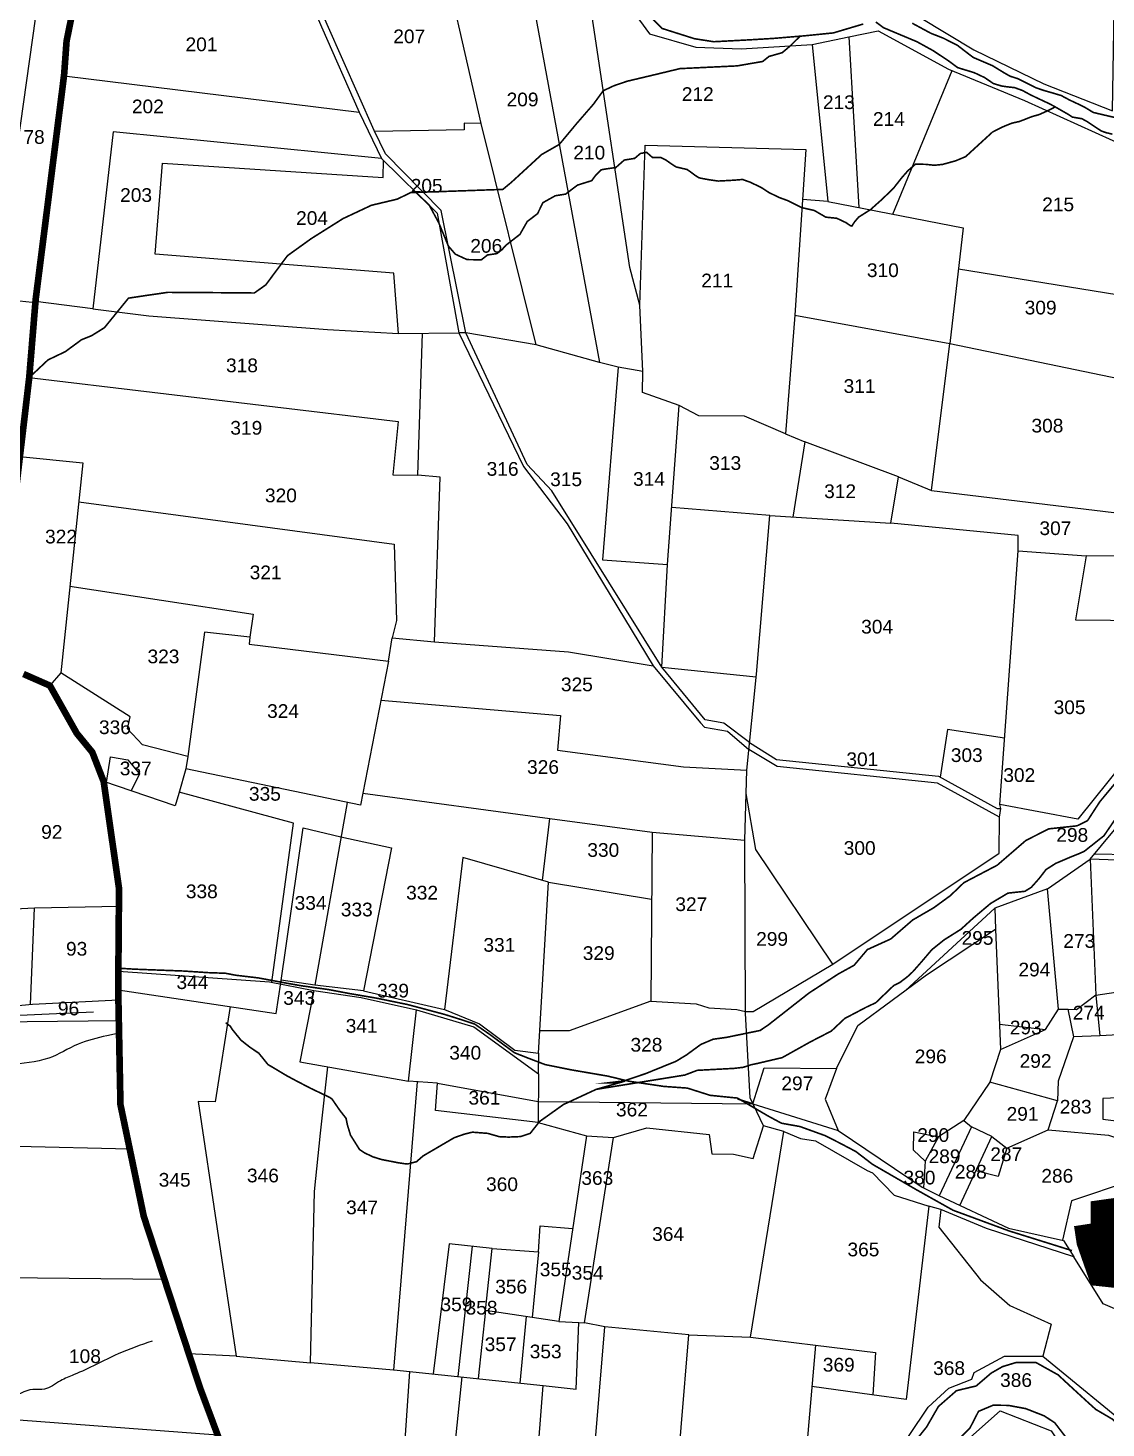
# Model space of a CAD drawing. Header units: inches. Extents: x 198958 to 218693, y 1596361 to 1611769.
# Drawn here: x 201216 to 202515, y 1607558 to 1609244 of the extents above; entities that cross this region are included whole.
import ezdxf

# ---------------------------------------------------------------- set-up
doc = ezdxf.new("R2010")
doc.units = ezdxf.units.IN
doc.header["$LTSCALE"] = 15
doc.header["$MEASUREMENT"] = 0
doc.linetypes.add('ACAD_ISO02W100', pattern=[15, 12, -3])
doc.linetypes.add('ACAD_ISO03W100', pattern=[30, 12, -18])
for name, color, linetype in [('PLOT NO', 7, 'Continuous'), ('PLOTS', 7, 'Continuous'), ('ROADS', 1, 'Continuous'), ('STREAMS', 4, 'Continuous'), ('TEXT', 1, 'Continuous'), ('text2', 7, 'Continuous'), ('VILLAGE BOUNDAY', 5, 'Continuous')]:
    doc.layers.add(name, color=color, linetype=linetype)
doc.styles.get("Standard").update_dxf_attribs({"font": 'arial.ttf'})

msp = doc.modelspace()

# ---------------------------------------------------------------- hatches: boundary and pattern name
at = {"layer": 'text2', "linetype": 'Continuous'}
h = msp.add_hatch(dxfattribs=at)
h.set_pattern_fill('ANSI31', color=40, scale=7.99151127, angle=1.61206398)
h.paths.add_polyline_path([(202477.1, 1607799.9), (202497.1, 1607803), (202497, 1607829.8), (202528.5, 1607834.2), (202528.7, 1607816.8), (202548.3, 1607816.6), (202548.3, 1607847.1), (202632.1, 1607847.4), (202632.3, 1607832.3), (202707.7, 1607831.1), (202708.8, 1607800.3), (202769.9, 1607797.5), (202762, 1607719.4), (202609.3, 1607718.3), (202497.2, 1607730.4), (202480.2, 1607779)])

# ---------------------------------------------------------------- linework, layer by layer
at = {"layer": 'PLOT NO', "const_width": 1.94}
msp.add_lwpolyline([(202089.1, 1607948.1), (202070.5, 1607953.9)], dxfattribs=at)
at = {"layer": 'PLOTS'}
for points in [[(201743.1, 1608876.6), (201713.7, 1609023.9), (201646.5, 1609092), (201632.7, 1609120.3), (201576.3, 1609247.9), (201531.9, 1609349.6), (201484.8, 1609504.6)], [(201513.4, 1609376.6), (201569.5, 1609245.2), (201614.6, 1609142.3), (201641.7, 1609086.5), (201708.6, 1609020.8), (201734.6, 1608876.7), (201812.6, 1608715.4), (201865.2, 1608646.4), (201968.9, 1608475.6), (202025.9, 1608406.7), (202030.7, 1608401.5), (202058.5, 1608397), (202084.2, 1608374.9)], [(201761.6, 1609128.8), (201705.7, 1609373.2), (201685.7, 1609375.6), (201692.2, 1609340.2), (201531.9, 1609349.6)], [(201809.5, 1609354.1), (201904.3, 1608840.9)], [(201886.5, 1609343.4), (201964.6, 1609236.4), (202020.5, 1609220.5), (202074.9, 1609218.6), (202160.6, 1609223.6), (202204.8, 1609232.9), (202240.1, 1609240.4), (202324.9, 1609194.2), (202416.1, 1609156.5), (202629, 1609060)], [(201956.4, 1608830), (201952.9, 1608910), (201940.8, 1608955.2), (201896.9, 1609246.8), (201888.9, 1609299.5), (201886.5, 1609343.4)], [(202257.1, 1609276.3), (202355.1, 1609217.4), (202439.7, 1609176.3), (202522.3, 1609143.9), (202525.4, 1609337.8)], [(202204.8, 1609232.9), (202216.9, 1609027.5)], [(202160.6, 1609223.6), (202179.4, 1609034.8), (202148.8, 1609036.9)], [(201259.1, 1609185.9), (201614.6, 1609142.3)], [(202257.6, 1609019.6), (202329.1, 1609192.5)], [(201827.8, 1608862), (201761.6, 1609128.8), (201741.3, 1609128.9), (201741.2, 1609120.8), (201633.4, 1609118.9)], [(201641.7, 1609086.5), (201318.4, 1609118.6), (201294, 1608905.4), (201224.6, 1608914.2)], [(201952.9, 1608910), (201959.4, 1609102.7), (202152.8, 1609097.4), (202139.5, 1608897.8), (202128.5, 1608755), (202078.9, 1608776.1), (202024, 1608776.6), (202000.4, 1608788.9)], [(201661.9, 1608875.8), (201656.3, 1608948.3), (201368.8, 1608971.3), (201377.7, 1609080.9), (201643.7, 1609063.7), (201643.9, 1609084.4)], [(202179.4, 1609034.8), (202342.4, 1609003.1), (202326.2, 1608863.5)], [(202336.6, 1608953.5), (202542.5, 1608920.3)], [(201294, 1608905.4), (201361.2, 1608897), (201576.5, 1608880.5), (201661.9, 1608875.8), (201734.6, 1608876.7)], [(202139.5, 1608897.8), (202326.2, 1608863.5)], [(201217.2, 1608822.7), (201661.6, 1608769.9), (201655.3, 1608705.5), (201685.3, 1608705.3), (201690.9, 1608876.1)], [(202085, 1608383), (202053.9, 1608406.4), (202031.4, 1608410.5), (201979.5, 1608474.1), (201894.1, 1608610.5), (201846.7, 1608686.1), (201817.2, 1608718.1), (201743.1, 1608876.6), (201734.6, 1608876.7)], [(201926.8, 1608835.3), (201904.3, 1608840.9), (201827.8, 1608862), (201743.1, 1608876.6)], [(202304.3, 1608686.6), (202326.2, 1608863.5), (202552.7, 1608816.6)], [(201979.5, 1608474.1), (201986.2, 1608597.7), (202000.4, 1608788.9), (201956.2, 1608804.7), (201956.4, 1608830), (201926.8, 1608835.3), (201908, 1608603.1), (201986.2, 1608597.7)], [(202128.5, 1608755), (202151.5, 1608745.2), (202137.3, 1608654.7)], [(202264.4, 1608703), (202151.5, 1608745.2)], [(201206, 1608727.7), (201281.6, 1608720), (201255.3, 1608467.2), (201242.1, 1608451.7)], [(201276.8, 1608673.1), (201656.7, 1608622.2), (201659.8, 1608530.1), (201654.3, 1608509.2), (201705.4, 1608504.5), (201712.4, 1608702.8), (201685.3, 1608705.3)], [(202408.5, 1608613.8), (202408.6, 1608632.4), (202255.4, 1608647.2), (202264.4, 1608703), (202304.3, 1608686.6), (202547.4, 1608657.2)], [(202109.5, 1608656.4), (201991.3, 1608666.3)], [(202085.7, 1607955.2), (202080, 1608057.3), (202079.3, 1608265.4), (202081.6, 1608349.9), (202093.6, 1608465.6), (202109.5, 1608656.4), (202255.4, 1608647.2)], [(202536.5, 1608360.4), (202480.7, 1608291), (202386.5, 1608308.5), (202408.5, 1608614.1), (202490.5, 1608607.9)], [(202534.6, 1608607.6), (202490.5, 1608607.9), (202477.8, 1608530.9), (202603.7, 1608529.9)], [(201266.1, 1608571.5), (201487, 1608537.8), (201482.8, 1608510.2), (201428.4, 1608515.9), (201408.1, 1608366.4), (201353.8, 1608380.4), (201335.5, 1608399.5), (201339, 1608414), (201255.3, 1608467.2)], [(201482.8, 1608510.2), (201482, 1608501.6), (201649.9, 1608481.1), (201654.3, 1608509.2)], [(201705.4, 1608504.5), (201866.8, 1608492.4), (201968.9, 1608475.6)], [(201649.9, 1608481.1), (201616.3, 1608307.6), (201405.9, 1608351.4)], [(201979.5, 1608474.1), (202093.2, 1608462.3)], [(201640.8, 1608434.2), (201857.3, 1608415.7), (201853.8, 1608373.9), (202005.5, 1608353.8), (202081.6, 1608349.9)], [(202495.4, 1608242.7), (202651.6, 1608430.9), (202713.2, 1608414.1), (202685.9, 1608325), (202654.1, 1608185.1), (202633.1, 1608215.2), (202620.3, 1608250.9), (202558, 1608255.1), (202542.7, 1608247.8), (202500.6, 1608248.9)], [(202392.3, 1608388.2), (202323.6, 1608399), (202314.6, 1608341.5)], [(202386.2, 1608293.4), (202311.5, 1608334.1), (202118.3, 1608354.1), (202084.2, 1608374.9)], [(202085, 1608383), (202117.4, 1608362.9), (202230.6, 1608351.1), (202312.6, 1608342.6), (202383.4, 1608303.6), (202387.8, 1608303.6), (202386.5, 1608308.5)], [(201408.1, 1608366.4), (201405.9, 1608351.4), (201397.3, 1608321.9), (201393, 1608306.9), (201306.9, 1608336.1)], [(201310.3, 1608335), (201315.2, 1608365.8), (201335.9, 1608362.5), (201350.2, 1608345.4), (201340.1, 1608324.8)], [(201509.3, 1608094.7), (201535.6, 1608286), (201397.7, 1608323.3)], [(201619.1, 1608322), (201844.4, 1608291.6), (201967.6, 1608275), (202079.3, 1608265.4)], [(202080, 1608059.3), (202089.4, 1608059.4), (202185.2, 1608116.2), (202092.5, 1608254.5), (202080.8, 1608321.7)], [(201600.1, 1608311), (201561.1, 1608091)], [(202185.2, 1608116.2), (202385.9, 1608250), (202386.2, 1608293.4), (202387.8, 1608303.6)], [(201835.7, 1608217.1), (201844.4, 1608291.6)], [(201520.2, 1608093.9), (201547.1, 1608280.4), (201592.8, 1608269.6)], [(201592.8, 1608269.6), (201653.6, 1608256.2), (201619.8, 1608084), (201561.1, 1608091)], [(201967.6, 1608275), (201966, 1608071.7), (201867.6, 1608035.8), (201832.3, 1608035.8)], [(201830.7, 1608009.1), (201842.8, 1608215.1), (201739.7, 1608244.7), (201717.6, 1608061.5)], [(202443.9, 1608206.8), (202495.4, 1608242.7), (202502.4, 1608079.1), (202478.8, 1608061.4), (202468.8, 1608061.5)], [(202611.3, 1608078.5), (202624.1, 1608090.7), (202652.4, 1608179.2), (202626.2, 1608211.8), (202616.5, 1608245.1), (202556, 1608248.6), (202549.2, 1608240.8), (202495.4, 1608242.7)], [(201842.8, 1608215.1), (201967, 1608194.5)], [(202457.3, 1608062), (202443.9, 1608206.8), (202380.4, 1608183.6), (202381.3, 1608158.3)], [(202380.4, 1608183.6), (202272.8, 1608084.6)], [(202189.6, 1607990.6), (202215.5, 1608042.2), (202298.1, 1608103.3), (202381.3, 1608158.3), (202387.5, 1608013.5), (202374.5, 1607974), (202343.3, 1607928.1), (202312.7, 1607908.2), (202296.8, 1607878.9), (202294.6, 1607846.9)], [(201324.6, 1608107.8), (201506.8, 1608094.9), (201560, 1608084.6), (201617, 1608076.1), (201683.7, 1608061.3), (201753, 1608040.7), (201830.8, 1607984.3), (201830.9, 1607996.7), (201830.9, 1607996.7)], [(201324.4, 1608085.5), (201514.9, 1608057), (201520.4, 1608093.9)], [(201561.1, 1608091), (201520.6, 1608096.8)], [(201560, 1608084.6), (201543.3, 1607998.6), (201674.1, 1607975.5)], [(201619.8, 1608084), (201717.6, 1608061.5), (201759.7, 1608044.3), (201802.1, 1608012.5), (201830.7, 1608009.1), (201830.9, 1607996.7)], [(202502.4, 1608079.1), (202571.6, 1608089.3), (202544.5, 1608031.9), (202507.2, 1608030.1)], [(201966, 1608071.7), (202020.7, 1608068.4), (202035.8, 1608063.6), (202069.9, 1608061.8), (202080, 1608059.3)], [(202611.3, 1608078.5), (202596, 1607970), (202595.7, 1607935.7), (202561.3, 1607942.2), (202556.2, 1607956.5), (202510.7, 1607954.5), (202510.5, 1607929.5), (202536.3, 1607926.3), (202545.3, 1607901), (202544.9, 1607855.3), (202472.8, 1607831.4), (202462, 1607783.7)], [(202502.4, 1608079.1), (202507.2, 1608030.1), (202475.2, 1608028.6)], [(201459.3, 1608065.3), (201441.2, 1607950.5), (201420.8, 1607950.7), (201466.6, 1607644.1), (201409.5, 1607647)], [(201709, 1607973), (201674.2, 1607975.5), (201683.7, 1608061.3)], [(202387.5, 1608013.5), (202441.8, 1608037.4), (202457.3, 1608062), (202468.7, 1608061.9), (202475.2, 1608028.6), (202456.8, 1607975.3), (202456, 1607951.7)], [(202386.2, 1608043.9), (202441.8, 1608037.4)], [(201466.6, 1607644.1), (201556, 1607636), (201560.7, 1607842.5), (201568, 1607912.9), (201577, 1607992.6)], [(201830.8, 1607984.3), (201830.3, 1607925.4), (201706.7, 1607940.1), (201709, 1607973), (201830.5, 1607950.9)], [(202089.1, 1607948.1), (202102.6, 1607991.3), (202189.6, 1607990.6), (202176.1, 1607953.5), (202191.7, 1607916)], [(201684.7, 1607974.7), (201656.2, 1607627.3), (201556, 1607636)], [(202395.2, 1607894.8), (202444.7, 1607916.6), (202456, 1607951.7), (202374.5, 1607974)], [(201656.3, 1607627.8), (201836.2, 1607609), (201876.1, 1607604.3), (201879.5, 1607684.7), (201886.3, 1607684.4), (201921.3, 1607907.7), (201961.3, 1607919.2), (202036.2, 1607911.3), (202039.8, 1607887.8), (202065.9, 1607887.6), (202089.4, 1607882.4), (202102, 1607921.7), (202085.7, 1607955.2)], [(201830.5, 1607950.9), (202089.1, 1607948.1)], [(202089.1, 1607948.1), (202191.7, 1607916), (202293, 1607847.8), (202312.9, 1607837.6), (202397.1, 1607798.3), (202463.1, 1607783.4), (202475.6, 1607763.8)], [(201830.3, 1607925.4), (201888.4, 1607909.5), (201921.3, 1607907.7)], [(202086.2, 1607667), (202126.5, 1607914.8), (202102, 1607921.7)], [(202126.5, 1607914.8), (202146.5, 1607906.3), (202164.3, 1607903.6), (202226.7, 1607867.8), (202233, 1607864.9), (202259.3, 1607838.2), (202301.1, 1607824.8)], [(202296.8, 1607878.9), (202282.7, 1607892.2), (202282.8, 1607914.3), (202312.7, 1607908.2)], [(202343.3, 1607928.1), (202352.3, 1607920.2), (202313.6, 1607837.2)], [(202338.4, 1607825.7), (202377, 1607908.7), (202352.3, 1607920.2)], [(202444.7, 1607916.6), (202517.4, 1607910.3), (202545.3, 1607901)], [(201888.4, 1607909.5), (201855.4, 1607686), (201879.5, 1607684.7)], [(202377, 1607908.7), (202395.2, 1607894.8), (202384.6, 1607860.7), (202357.7, 1607867.2)], [(201995.4, 1607328.9), (202040, 1607372.8), (202067.7, 1607375.4), (202149.8, 1607429.9), (202210.3, 1607477.2), (202255.1, 1607515.9), (202300.1, 1607582.7), (202325, 1607605.8), (202352.8, 1607616.5), (202355.8, 1607624.7), (202392.1, 1607644.3), (202438.4, 1607644), (202552.2, 1607551), (202561.4, 1607598.4), (202592.8, 1607672.4), (202511.1, 1607707.1), (202475.6, 1607763.8), (202370.5, 1607797.8), (202315.4, 1607820.6), (202312.9, 1607799.6), (202363.1, 1607736), (202398.5, 1607705.2), (202448.6, 1607682.7), (202438.4, 1607644)], [(202315.4, 1607820.6), (202301.1, 1607824.8), (202273.6, 1607591.9), (202232.3, 1607597.8), (202160.1, 1607607.7)], [(201855.4, 1607686), (201766.8, 1607699.1), (201774.9, 1607773.9), (201830.6, 1607770), (201832.7, 1607801), (201871.9, 1607797.8)], [(201774.9, 1607773.9), (201723, 1607779.5), (201703.9, 1607622.8)], [(201734.1, 1607619.6), (201751.1, 1607776.5)], [(201830.6, 1607770), (201823.3, 1607690.7)], [(201766.8, 1607699.1), (201758.2, 1607617.1)], [(201769.8, 1607184.6), (201820.6, 1607189.5), (201878.4, 1607220.1), (201878.9, 1607296.8), (201910.5, 1607679.6), (201886.3, 1607684.4)], [(201808.7, 1607611.8), (201816.2, 1607691.8)], [(201878.9, 1607296.8), (201953.1, 1607311), (201984.3, 1607335.2), (202011.8, 1607670), (201910.5, 1607679.6)], [(202011.8, 1607670), (202086.2, 1607667), (202164.4, 1607657.3), (202147.2, 1607458.9), (202156.9, 1607351.4), (202088.7, 1607311), (202069.9, 1607291.6), (202047.2, 1607288.8), (201975.9, 1607207.2), (201899.5, 1607047.7), (201719, 1607122.9), (201662.1, 1607134.6)], [(202164.4, 1607657.3), (202236.8, 1607648.4), (202233.4, 1607597.6)], [(201566.7, 1607350.1), (201583.5, 1607485.3), (201623.7, 1607482.2), (201621, 1607446.2), (201663.5, 1607443), (201675.9, 1607625.7)], [(201738.2, 1607619.2), (201700.5, 1607254.8), (201606.9, 1607259.4)], [(201700.5, 1607254.8), (201808.1, 1607248), (201836.2, 1607609)], [(202156.9, 1607351.4), (202178.6, 1607364.2), (202251.7, 1607442.9), (202296, 1607489.9), (202340.4, 1607537.1), (202387.1, 1607578.5), (202448.3, 1607554.2), (202498.9, 1607478.6)]]:
    msp.add_lwpolyline(points, dxfattribs=at)
at = {"layer": 'PLOTS', "color": 0}
for points in [[(200778.7, 1609475.5), (200855.5, 1609267.1), (200893.8, 1609100), (200923.4, 1608963.3), (200922.6, 1608944.9), (201220.7, 1608913.3)], [(201231.9, 1609309.1), (201176.4, 1608918)], [(200922.6, 1608944.9), (200917.6, 1608863), (200915.5, 1608782.6), (200921.5, 1608725.6), (200919.1, 1608684.6), (200918.5, 1608673.7), (200902.1, 1608506), (200890.4, 1608386.4), (200866.4, 1608187.5), (201109.2, 1608181), (201140.3, 1608180.2), (201151.9, 1608180.5), (201223.5, 1608184.2), (201325.2, 1608186.2)], [(200866.4, 1608187.5), (200852.5, 1608060.2), (200958.1, 1608058), (201100.3, 1608057), (201221.2, 1608067.9), (201324.7, 1608073.2)], [(201218.7, 1608067.7), (201223.5, 1608184.2)], [(201325.2, 1608048), (201140.4, 1608046), (200850.6, 1608052.6), (200844.3, 1607981.4), (200838.1, 1607904.6), (200830, 1607846.4), (200820.8, 1607748.3), (200828.5, 1607743), (200961.9, 1607741.7), (201013.7, 1607744.2), (201063.6, 1607745.2), (201150, 1607739.3), (201380, 1607736.8)], [(201066.9, 1607900.3), (201338.2, 1607893.7)], [(201204.7, 1607567.7), (201444.1, 1607549.6)]]:
    msp.add_lwpolyline(points, dxfattribs=at)
at = {"layer": 'ROADS', "linetype": 'ACAD_ISO03W100'}
msp.add_lwpolyline([(200027.7, 1608051.2), (200102.1, 1608045.5), (200320.3, 1608041.7), (200393.2, 1608042), (200470.4, 1608043.1), (200643.1, 1608045.6), (200698.4, 1608045.5), (200777.1, 1608054.9), (200848.6, 1608058.2), (200860, 1608056.3), (200930.9, 1608054.9), (200966.2, 1608054.1), (201114.8, 1608050.7), (201324.9, 1608060.2)], dxfattribs=at)
at = {"layer": 'STREAMS', "const_width": 1.94}
for points in [[(201955.6, 1609267.5), (201979.6, 1609243.1), (202018.8, 1609230.7), (202041.9, 1609227.1), (202085.7, 1609229.4), (202114.1, 1609231.1), (202151.2, 1609234.2), (202186, 1609237.7), (202222, 1609248.4)], [(202237.1, 1609250.9), (202246.4, 1609244), (202286.7, 1609227.1), (202306.3, 1609216.3), (202324.7, 1609204.1), (202335.8, 1609195.9), (202355.8, 1609189.8), (202368.1, 1609184), (202378.9, 1609176.7), (202389, 1609173.7), (202397.1, 1609172.6), (202404.4, 1609171.8), (202413.8, 1609168.4), (202422.3, 1609163.8), (202428.8, 1609160.6), (202445.6, 1609152.7), (202451, 1609149.9), (202468.4, 1609140), (202474.1, 1609136.3), (202485.4, 1609134.4), (202491.8, 1609130.9), (202501.1, 1609124.7), (202509, 1609119.5), (202514.9, 1609117.5), (202522.2, 1609115.8)], [(202526.5, 1609135.5), (202499.2, 1609141.9), (202489.5, 1609147.8), (202480.6, 1609152.2), (202470.6, 1609156.9), (202460.5, 1609162.3), (202447.4, 1609166.2), (202439.3, 1609168.5), (202429.9, 1609171.7), (202418, 1609177.8), (202408.6, 1609182.5), (202399.1, 1609185.5), (202391.5, 1609189.8), (202377.8, 1609198.2), (202354.3, 1609208.3), (202335.4, 1609222.8), (202318.5, 1609231.4), (202303.6, 1609237.2), (202281, 1609249.4)], [(201217.2, 1608822.7), (201239.8, 1608843.9), (201260.7, 1608853.9), (201280.3, 1608868.3), (201292.2, 1608873), (201307.8, 1608882.7), (201327.1, 1608906.4), (201336.8, 1608918.3), (201357.4, 1608921.4), (201384.3, 1608925.3), (201425.4, 1608925), (201444.2, 1608924.9), (201475.2, 1608924.6), (201488.4, 1608924.5), (201502.2, 1608934.3), (201528.3, 1608969.4), (201557, 1608990), (201595.3, 1609014.1), (201629.4, 1609030.1), (201660.5, 1609037.5), (201676.8, 1609045.4), (201749.3, 1609047.9), (201774.3, 1609048.8), (201787.7, 1609049.2), (201797.9, 1609057.6), (201823.5, 1609081.1), (201834.6, 1609091.3), (201855.8, 1609103.4), (201876.4, 1609128.2), (201896.9, 1609151.8), (201908.7, 1609168), (201921.4, 1609174), (201937.5, 1609179.5), (201965.4, 1609186.1), (202001.2, 1609194.7), (202045, 1609196.8), (202070.2, 1609198), (202086.2, 1609200.8), (202100.9, 1609203.3), (202108.5, 1609209.4), (202124.4, 1609213.9), (202134, 1609222), (202145.9, 1609233.8)], [(201683.3, 1609045.6), (201699.3, 1609030), (201710.8, 1609008.6), (201722.2, 1608981), (201730.6, 1608971.2), (201738.9, 1608967.4), (201744.7, 1608964.7), (201752.7, 1608964.6), (201757.1, 1608964.6), (201762, 1608964.5), (201769.3, 1608970.3), (201780.5, 1608971.9), (201786.7, 1608976.6), (201791.5, 1608982), (201808.4, 1608995.1), (201817.2, 1609010.6), (201829.6, 1609020), (201836.1, 1609033.3), (201851, 1609041.6), (201863.5, 1609043.6), (201877.7, 1609054.4), (201894.9, 1609059.8), (201899.9, 1609066.6), (201906, 1609072.7), (201909.5, 1609073.5), (201919.5, 1609075), (201923.6, 1609075.3), (201934.1, 1609084.6), (201946.6, 1609086.6), (201953.5, 1609092.5), (201961, 1609093.9), (201968.2, 1609087.6), (201973.6, 1609087.8), (201977.8, 1609087.8), (201984.1, 1609084.7), (201992.9, 1609078.6), (201996.6, 1609076.3), (202009.8, 1609073.2), (202014.3, 1609070.1), (202019.1, 1609066.4), (202024, 1609063.3), (202028.4, 1609062.3), (202036.3, 1609060.9), (202047.2, 1609059.3), (202065.7, 1609060.3), (202076.7, 1609061.2), (202085.8, 1609057.9), (202098.9, 1609051.7), (202108.4, 1609045.5), (202120.7, 1609039.5), (202130.4, 1609036), (202148.3, 1609027.2), (202163, 1609023.9), (202177, 1609015.8), (202190.1, 1609014.5), (202201.1, 1609009.3), (202206.6, 1609005.5), (202208.3, 1609005.1), (202211.6, 1609010.2), (202216.4, 1609015.8), (202231, 1609025.1), (202244.2, 1609036.9), (202258.2, 1609050.3), (202268.5, 1609063.4), (202275.8, 1609071.7), (202285, 1609079.7), (202297.4, 1609079.4), (202307.8, 1609078.3), (202317.9, 1609079.4), (202333.4, 1609083.7), (202345.4, 1609088.7), (202377.6, 1609118.2), (202389.7, 1609124.4), (202401.4, 1609129.1), (202410.4, 1609131.1), (202425.2, 1609136.9), (202433.8, 1609139.3), (202443, 1609143.4), (202453.3, 1609148.6)], [(202528.1, 1608337.2), (202507, 1608311.8), (202492.2, 1608289), (202479.5, 1608282.8), (202445.6, 1608279.2), (202417.9, 1608265.2), (202383.4, 1608235.4), (202343.3, 1608214.4), (202326.9, 1608198.7), (202307, 1608184.2), (202281.5, 1608169.4), (202255.2, 1608146.6), (202227, 1608133.8), (202211, 1608114.9), (202191.9, 1608104.4), (202156.7, 1608081.5), (202107.7, 1608043.1), (202097.8, 1608036.4), (202057.3, 1608028.1), (202041.1, 1608025.8), (202026.4, 1608019.6), (202009.3, 1608007.1), (201996.5, 1607999.3), (201960, 1607984.5), (201933.8, 1607975.6), (201915.2, 1607973.4), (201928.6, 1607973.6), (201900.3, 1607965.5), (201860.8, 1607947.2), (201832, 1607926.7), (201820.8, 1607912.5), (201809.2, 1607908.6), (201794.9, 1607908), (201783.4, 1607908.5), (201769.5, 1607912.5), (201751.2, 1607913.9), (201741.6, 1607911.6), (201729.3, 1607907.3), (201691.7, 1607885.3), (201683.7, 1607878.3), (201673, 1607875.6), (201669, 1607876), (201661.1, 1607877.2), (201641.6, 1607881), (201631.3, 1607884.2), (201621, 1607889.1), (201615.1, 1607893.1), (201604.3, 1607910.3), (201600.4, 1607923.1), (201598.9, 1607930.6), (201591.4, 1607940.2), (201582, 1607953.8), (201579.2, 1607955.8), (201556.3, 1607966.7), (201539.2, 1607975.6), (201527.8, 1607981.7), (201504.8, 1607995.4), (201493.8, 1608009), (201483.1, 1608016.2), (201472.4, 1608024.6), (201461.4, 1608038.2), (201459.5, 1608041.4), (201453.9, 1608045.8)], [(201900.3, 1607965.5), (201971.1, 1607976.9), (202007, 1607982.7), (202022.1, 1607988.4), (202052.5, 1607990), (202066, 1607990.7), (202077.3, 1607992), (202087.3, 1607995.2), (202093.7, 1607996.5), (202124.4, 1608003.7), (202158.4, 1608022.7), (202183.6, 1608035.7), (202199.8, 1608050.9), (202225.6, 1608064.4), (202237.1, 1608069.8), (202258.8, 1608090.6), (202266.3, 1608094.3), (202275, 1608100.9), (202281.7, 1608107.1), (202292, 1608118.8), (202304.7, 1608133.7), (202319.6, 1608145.6), (202339.8, 1608158.3), (202354.6, 1608171.8), (202375.4, 1608189.3), (202396.4, 1608201.8), (202416.8, 1608204), (202424.4, 1608208.7), (202433.6, 1608219), (202442.3, 1608230.2), (202453.9, 1608237.6), (202471.9, 1608245.3), (202481, 1608248.9), (202488.3, 1608252.1), (202512, 1608270.9), (202524.8, 1608289.6)], [(201324.5, 1608111.4), (201344.1, 1608110.2), (201402.4, 1608108), (201433.3, 1608106), (201453.5, 1608105.3), (201466, 1608102.9), (201493.1, 1608099.7), (201527.5, 1608093.3), (201545.2, 1608090.2), (201578.1, 1608085.6), (201603.4, 1608080.8), (201636.2, 1608075.2), (201673.1, 1608067.6), (201717.7, 1608055.7), (201740.6, 1608048.5), (201753.9, 1608044.1), (201772.2, 1608031.5), (201801.8, 1608009.6), (201818.8, 1608002.9), (201838.8, 1607995.3), (201870.6, 1607988.9), (201914.4, 1607981.4), (201939.5, 1607975.3), (201981.9, 1607969), (202010.1, 1607967), (202037.5, 1607958.3), (202059.1, 1607956.1), (202070.4, 1607955), (202108.1, 1607933), (202123.5, 1607924.7), (202145.8, 1607920.7), (202176.5, 1607909.6), (202193.9, 1607900.7), (202213.1, 1607890.6), (202233.2, 1607875.2), (202285.4, 1607845), (202330.2, 1607819.9), (202397.7, 1607795), (202473.5, 1607771.3)], [(202280, 1607536.1), (202298.3, 1607558.8), (202312.6, 1607583.6), (202324.3, 1607593.8), (202334.2, 1607602.5), (202345.9, 1607605.4), (202358.1, 1607608.3), (202376.2, 1607623.8), (202389.9, 1607631.6), (202406.7, 1607636.7), (202430.2, 1607636.5), (202445, 1607628.2), (202456.7, 1607621.7), (202470.2, 1607609.2), (202490.8, 1607590.3), (202502.1, 1607580.1), (202522.9, 1607567.9), (202537.9, 1607551.8)], [(202469.1, 1607542.7), (202452.7, 1607564), (202440, 1607572.3), (202417.8, 1607581), (202396.8, 1607584.9), (202378.5, 1607585.1), (202360.9, 1607577.7), (202350.5, 1607557.5), (202333.8, 1607540.9)]]:
    msp.add_lwpolyline(points, dxfattribs=at)
at = {"layer": 'STREAMS'}
msp.add_open_spline([(201325.4, 1608033.4), (201320.5, 1608032.2), (201315.6, 1608031.1), (201310.7, 1608030), (201298.9, 1608027.2), (201274.4, 1608021.5), (201238.6, 1607998.1), (201196.6, 1607997.2), (201151.9, 1607982.4), (201141.1, 1607944.9), (201129.6, 1607916.6), (201124.8, 1607892.9), (201105.1, 1607884.7), (201090.2, 1607880.2), (201074.5, 1607871.1), (201049, 1607868.3), (201042, 1607839.4), (201033.7, 1607810.6), (201026.2, 1607786.6), (201018.2, 1607763.8), (201001.2, 1607747), (201001.1, 1607718.4), (200996.9, 1607695.4), (200992, 1607673.6), (200976.1, 1607678), (200962, 1607675.5), (200946.7, 1607681.4), (200932.1, 1607674.5), (200906.8, 1607674.8), (200918.6, 1607702.1), (200902.2, 1607714), (200894.2, 1607731.3), (200868.9, 1607735.2), (200853.9, 1607727.1), (200838.6, 1607722.4), (200831.1, 1607735.8), (200818.4, 1607733.4), (200804.7, 1607736.2), (200805.8, 1607757.1), (200788, 1607746.4), (200775.6, 1607756.6), (200757, 1607757.4), (200736.4, 1607747.7), (200720.1, 1607766.3), (200696.8, 1607764.1), (200680.6, 1607779.3), (200654.7, 1607774.9), (200648.5, 1607800.5), (200628, 1607798.5), (200622.4, 1607813.8), (200610.1, 1607827.2), (200588.8, 1607825), (200576.8, 1607844.5), (200555.4, 1607859.2), (200547.3, 1607886.5), (200543.7, 1607903.9), (200542.4, 1607910.3)], degree=3, knots=[-15.025284, -15.025284, -15.025284, -15.025284, 0, 0, 0, 36.199397, 75.298248, 124.255224, 161.539016, 205.84601, 230.217954, 256.96037, 270.262449, 291.195605, 304.222013, 324.489987, 361.703628, 378.056017, 416.960235, 436.761833, 449.316836, 486.829638, 513.259142, 526.888945, 541.743086, 552.516418, 571.516484, 585.698587, 602.229226, 628.744282, 639.984947, 659.506673, 682.934738, 705.367902, 712.51929, 726.828637, 740.235403, 748.612779, 765.019661, 776.950412, 792.481066, 808.86713, 831.190895, 852.305826, 871.792406, 896.488689, 913.490263, 939.864962, 951.982812, 965.022543, 982.970687, 1003.89429, 1019.905497, 1046.592415, 1080.503031, 1100.345203, 1100.345203, 1100.345203, 1100.345203], dxfattribs=at)
msp.add_spline([(201365.4, 1607662.3), (201324.2, 1607646.9), (201271.2, 1607621.9), (201254.7, 1607614.5), (201235.6, 1607604.5), (201221.7, 1607604.1), (201193.4, 1607593), (201167.3, 1607584.7), (201153.2, 1607572.5), (201124.3, 1607531.2), (201110.8, 1607511), (201073, 1607500.7), (201044.5, 1607499.9), (201024.1, 1607488.6), (201004.8, 1607465.8), (200995, 1607436.3), (200954.3, 1607400), (200898, 1607370.9), (200866, 1607370), (200845.6, 1607365.8), (200821.1, 1607365.1)], degree=3, dxfattribs=at)
at = {"layer": 'TEXT', "const_width": 1.94}
msp.add_lwpolyline([(202477.1, 1607799.9), (202497.1, 1607803), (202497, 1607829.8), (202528.5, 1607834.2), (202528.7, 1607816.8), (202548.3, 1607816.6), (202548.3, 1607847.1), (202632.1, 1607847.4), (202632.3, 1607832.3), (202707.7, 1607831.1), (202708.8, 1607800.3), (202769.9, 1607797.5), (202762, 1607719.4), (202609.3, 1607718.3), (202497.2, 1607730.4), (202480.2, 1607779)], close=True, dxfattribs=at)
at = {"layer": 'VILLAGE BOUNDAY', "linetype": 'ACAD_ISO02W100', "ltscale": 0.2, "const_width": 8}
for points in [[(201189.9, 1608591.3), (201217.2, 1608822.7), (201224.9, 1608916.4), (201256.8, 1609167.9), (201259.3, 1609188.1), (201262.2, 1609227.9), (201276.7, 1609299.1), (201301.7, 1609293.3), (201330.9, 1609402.5), (201378.6, 1609707), (201461.8, 1610058), (201507.8, 1610246.6), (201588.5, 1610517.5), (201609.1, 1610579), (201629.5, 1610630.7), (201672.4, 1610760), (201706.4, 1610862.8), (201713.7, 1610903.4)], [(201463.4, 1607497.7), (201422.8, 1607606.5), (201355.2, 1607812.5), (201327.1, 1607947.1), (201324.4, 1608085.5), (201325.4, 1608207.3), (201306.9, 1608336.1), (201293.2, 1608371.4), (201274.4, 1608394.3), (201242.1, 1608451.7), (201210.2, 1608465.7)]]:
    msp.add_lwpolyline(points, dxfattribs=at)

# ---------------------------------------------------------------- texts
at = {"layer": 'PLOT NO'}
for s, p in [('201', (201405.5, 1609215.7)), ('207', (201655.8, 1609225.3)), ('209', (201792.3, 1609149.3)), ('212', (202003.4, 1609155.8)), ('213', (202173.4, 1609146)), ('202', (201340.9, 1609140.9)), ('214', (202233.7, 1609125.8)), ('78', (201210.2, 1609104.1)), ('210', (201872.7, 1609085.3)), ('205', (201676.8, 1609045.4)), ('203', (201326.7, 1609034.2)), ('215', (202437.6, 1609023)), ('204', (201538.7, 1609006.5)), ('206', (201748.6, 1608973)), ('310', (202226.4, 1608943.7)), ('211', (202026.8, 1608931.3)), ('309', (202416.5, 1608898.7)), ('318', (201454.3, 1608829.1)), ('311', (202198.3, 1608804.2)), ('319', (201459.5, 1608753.9)), ('308', (202424.7, 1608756.5)), ('313', (202036.5, 1608711.5)), ('316', (201768.3, 1608704.4)), ('315', (201844.8, 1608691.9)), ('314', (201944.7, 1608692.3)), ('312', (202174.9, 1608677.5)), ('320', (201501.2, 1608672.5)), ('322', (201236.3, 1608622.9)), ('307', (202434.3, 1608633)), ('321', (201482.8, 1608579.8)), ('304', (202219.5, 1608514.4)), ('323', (201359.7, 1608478.6)), ('325', (201857.8, 1608444.9)), ('324', (201503.8, 1608412.8)), ('305', (202451.4, 1608417.4)), ('336', (201301.2, 1608393.3)), ('301', (202201.7, 1608354.8)), ('303', (202327.5, 1608359.7)), ('337', (201326.3, 1608343.7)), ('326', (201817, 1608345.4)), ('302', (202390.8, 1608335.7)), ('335', (201481.9, 1608313.1)), ('92', (201231.6, 1608267.2)), ('298', (202454.6, 1608263.6)), ('330', (201889.6, 1608245.5)), ('300', (202198.5, 1608247.9)), ('338', (201405.9, 1608195.7)), ('332', (201671.3, 1608194.1)), ('334', (201536.9, 1608181.7)), ('333', (201592.6, 1608173.8)), ('327', (201995.6, 1608180.2)), ('299', (202093, 1608138.4)), ('295', (202340.5, 1608139.6)), ('273', (202463, 1608135.9)), ('93', (201261.5, 1608126.5)), ('331', (201764.4, 1608131.2)), ('329', (201884.1, 1608121.3)), ('294', (202409, 1608101.5)), ('344', (201394.6, 1608086.3)), ('343', (201523.2, 1608067.3)), ('339', (201636.3, 1608076.1)), ('96', (201251.7, 1608054.6)), ('274', (202474.5, 1608049.6)), ('341', (201598.5, 1608033.7)), ('293', (202398.6, 1608031.7)), ('340', (201723.3, 1608001.3)), ('328', (201941.6, 1608010.9)), ('296', (202284.1, 1607996.9)), ('292', (202410.4, 1607991.4)), ('297', (202123.4, 1607964.5)), ('361', (201746.4, 1607947.1)), ('362', (201924.1, 1607932.9)), ('283', (202458.8, 1607936.3)), ('291', (202394.7, 1607927.7)), ('290', (202287.1, 1607902.2)), ('289', (202300.7, 1607876.6)), ('287', (202375.1, 1607879.1)), ('345', (201373.2, 1607848.3)), ('346', (201479.5, 1607853.5)), ('363', (201882.4, 1607850.5)), ('380', (202270.5, 1607851)), ('288', (202332.4, 1607858)), ('286', (202436.6, 1607853.1)), ('360', (201767.6, 1607843)), ('347', (201599, 1607815.1)), ('364', (201967.7, 1607783)), ('365', (202203, 1607764.4)), ('355', (201832.3, 1607740.4)), ('354', (201870.8, 1607736.3)), ('356', (201778.6, 1607719.7)), ('359', (201712.7, 1607698.3)), ('358', (201742.9, 1607694.3)), ('357', (201765.9, 1607650.3)), ('108', (201265.1, 1607635.9)), ('353', (201820.2, 1607641.6)), ('369', (202173.3, 1607625.6)), ('368', (202306.2, 1607621.5)), ('386', (202386.9, 1607607.1))]:
    msp.add_text(s, height=16.5, dxfattribs=at).set_placement(p)

doc.saveas('drawing.dxf')
